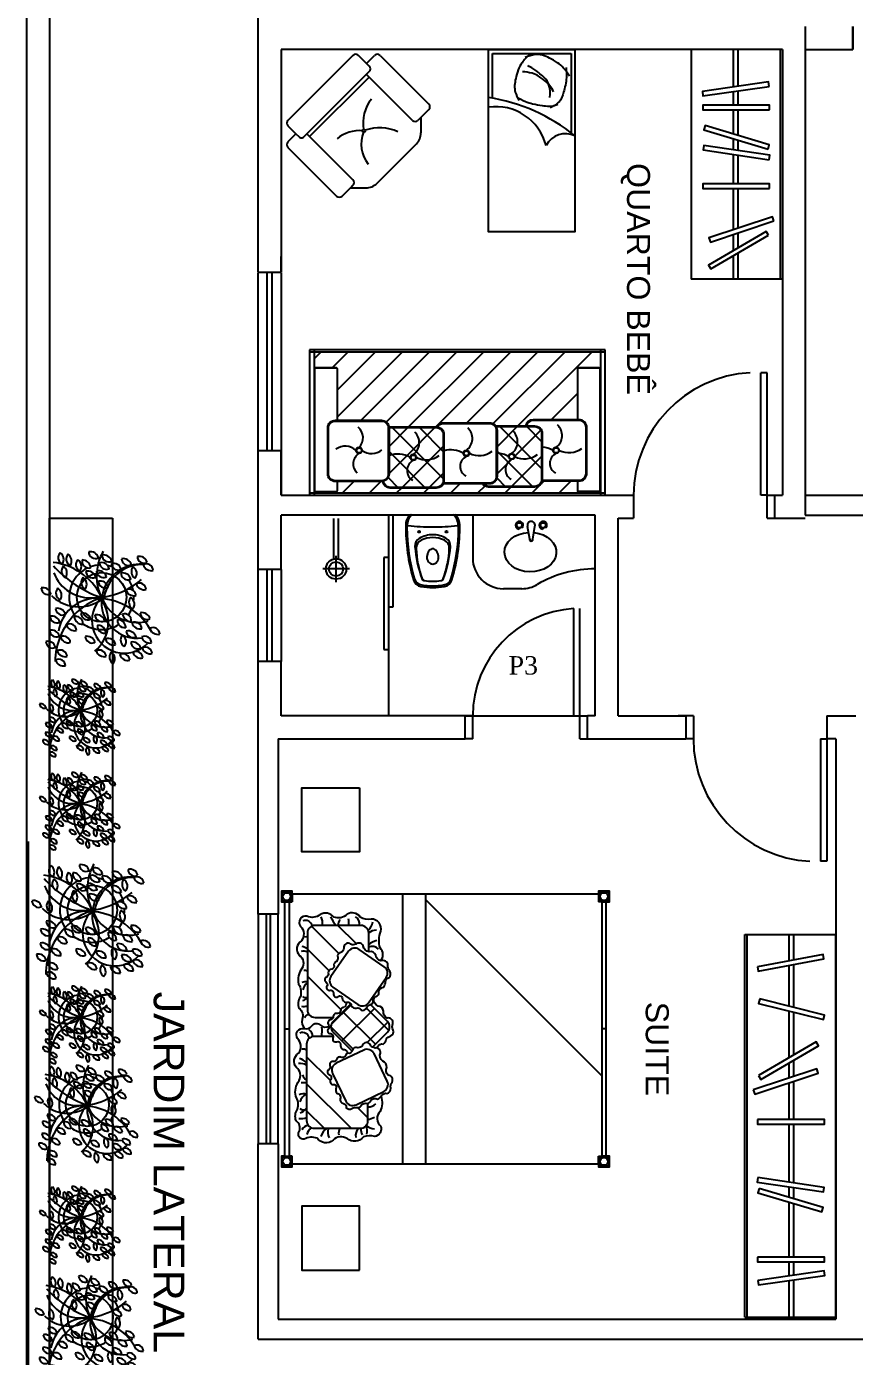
# Model space of a CAD drawing. Extents: x 130 to 509, y 87 to 225.
# Drawn here: x 419.18 to 424.58, y 204.46 to 213.14 of the extents above; entities that cross this region are included whole.
import ezdxf

# ---------------------------------------------------------------- set-up
doc = ezdxf.new("R2010")
doc.units = 0
doc.header["$LTSCALE"] = 7
doc.linetypes.add('HIDDEN', pattern=[0.375, 0.25, -0.125])
doc.layers.get('0').update_dxf_attribs({"linetype": 'CONTINUOUS'})
for name, color, linetype in [('01', 7, 'CONTINUOUS'), ('01T', 7, 'HIDDEN'), ('02', 2, 'CONTINUOUS'), ('06', 6, 'CONTINUOUS'), ('20', 2, 'CONTINUOUS'), ('20T', 2, 'HIDDEN'), ('30', 3, 'CONTINUOUS'), ('40', 4, 'CONTINUOUS'), ('60', 1, 'CONTINUOUS'), ('TEXTO', 3, 'CONTINUOUS'), ('VEGET', 64, 'CONTINUOUS'), ('VEGET-I', 62, 'CONTINUOUS')]:
    doc.layers.add(name, color=color, linetype=linetype)
doc.styles.add('ARIAL', font='arial.ttf', dxfattribs={"height": 0.075})
doc.styles.add('TIMES', font='times.ttf')

# ---------------------------------------------------------------- blocks, each defined once
blk = doc.blocks.new('*X3')
at = {"color": 0}
for p, q in [((8.7679, 8.7679), (8.986, 8.986)), ((9.0222, 8.8454), (9.1628, 8.986)), ((9.1344, 8.7809), (9.312, 8.9584)), ((9.1968, 8.6665), (9.3173, 8.7869))]:
    blk.add_line(p, q, dxfattribs=at)
blk = doc.blocks.new('VEGET-01')
at = {"layer": 'VEGET'}
for centre, radius, start, end in [((0.1653, 0.2272), 0.0307, 93.38057, 204.4039), ((0.1269, 0.2496), 0.0376, 288.17868, 12.61208), ((-0.1426, 0.1662), 0.0376, 107.13764, 191.57105), ((-0.1807, 0.1893), 0.0307, 272.33954, 23.36287), ((-0.1163, 0.1977), 0.0307, 93.38057, 204.4039), ((-0.1548, 0.2202), 0.0376, 288.17868, 12.61208), ((-0.032, 0.1669), 0.0307, 93.38057, 204.4039), ((-0.0704, 0.1894), 0.0376, 288.17868, 12.61208), ((0.1057, 0.1788), 0.0376, 107.13764, 191.57105), ((0.0676, 0.202), 0.0307, 272.33954, 23.36287), ((0.1412, 0.1482), 0.0307, 93.38057, 204.4039), ((0.1027, 0.1707), 0.0376, 288.17868, 12.61208), ((0.2035, 0.1898), 0.0307, 93.38057, 204.4039), ((0.165, 0.2122), 0.0376, 288.17868, 12.61208), ((0.2511, 0.1938), 0.0307, 93.38057, 204.4039), ((0.2126, 0.2163), 0.0376, 288.17868, 12.61208), ((0.2704, 0.1525), 0.0307, 93.38057, 204.4039), ((0.2319, 0.175), 0.0376, 288.17868, 12.61208), ((-0.1331, 0.0966), 0.0376, 107.13764, 191.57105), ((-0.1712, 0.1198), 0.0307, 272.33954, 23.36287), ((-0.1439, 0.1316), 0.001, 23.36287, 107.13764), ((-0.1329, 0.1384), 0.001, 154.86184, 238.63661), ((-0.106, 0.1258), 0.0307, 43.83851, 154.86184), ((-0.1139, 0.1696), 0.0376, 238.63661, 323.07002), ((-0.0699, 0.0935), 0.0376, 107.13764, 178.72476), ((-0.0806, 0.1284), 0.001, 23.36287, 107.13764), ((-0.1079, 0.1166), 0.0307, 6.6283, 23.36287), ((0, 0), 0.1429, 102.14243, 122.79041), ((-0.059, 0.1546), 0.001, 204.4039, 288.17868), ((-0.0052, 0.1217), 0.0307, 93.38057, 143.98164), ((-0.0437, 0.1441), 0.0376, 357.96648, 12.61208), ((0, 0), 0.1429, 83.7908, 92.46579), ((0.0302, 0.1151), 0.0307, 43.83851, 118.6061), ((0.0223, 0.159), 0.0376, 317.97949, 323.07002), ((0, 0), 0.1429, 56.45063, 69.43833), ((0.1041, 0.1014), 0.0307, 82.98914, 144.77841), ((0.0703, 0.1304), 0.0376, 316.37904, 2.22065), ((0.1141, 0.136), 0.001, 204.4039, 288.17868), ((0.1864, 0.1172), 0.0376, 107.13764, 191.57105), ((0.1483, 0.1403), 0.0307, 272.33954, 23.36287), ((0.1756, 0.1521), 0.001, 23.36287, 107.13764), ((0.2354, 0.1377), 0.0376, 107.13764, 191.57105), ((0.1973, 0.1609), 0.0307, 272.33954, 23.36287), ((0.2246, 0.1727), 0.001, 23.36287, 107.13764), ((0.2433, 0.1402), 0.001, 204.4039, 288.17868), ((0.2807, 0.095), 0.0307, 93.38057, 204.4039), ((0.2422, 0.1174), 0.0376, 288.17868, 12.61208), ((-0.1126, 0.0514), 0.0376, 107.13764, 191.57105), ((-0.1233, 0.0863), 0.001, 23.36287, 107.13764), ((-0.1506, 0.0746), 0.0307, 5.64628, 23.36287), ((0, 0), 0.1429, 138.72336, 147.13049), ((0, 0), 0.1429, 41.36895, 46.99327), ((0.1364, 0.0707), 0.0376, 94.88827, 140.76068), ((0.1041, 0.1014), 0.0307, 303.72778, 11.1135), ((0, 0), 0.1429, 5.8965, 32.05556), ((0.1332, 0.1071), 0.001, 11.1135, 94.88827), ((0.1694, 0.0911), 0.001, 154.86184, 238.63661), ((0.1963, 0.0785), 0.0307, 43.83851, 154.86184), ((0.1885, 0.1224), 0.0376, 238.63661, 323.07002), ((0.2128, 0.0312), 0.0307, 93.38057, 204.4039), ((0.1743, 0.0537), 0.0376, 288.17868, 12.61208), ((0.2724, 0.0292), 0.0307, 43.83851, 154.86184), ((0.2536, 0.0827), 0.001, 204.4039, 288.17868), ((-0.149, 0.0097), 0.0376, 107.13764, 191.57105), ((-0.187, 0.0328), 0.0307, 272.33954, 23.36287), ((-0.1597, 0.0446), 0.001, 23.36287, 107.13764), ((-0.1157, -0.0014), 0.0376, 130.97907, 191.57105), ((-0.1506, 0.0746), 0.0307, 272.33954, 301.68545), ((0, 0), 0.1429, 160.20124, 169.12472), ((0.1607, -0.018), 0.0376, 94.88827, 119.61075), ((0.1285, 0.0127), 0.0307, 296.50201, 11.1135), ((0.1576, 0.0185), 0.001, 11.1135, 94.88827), ((0.1857, 0.019), 0.001, 204.4039, 288.17868), ((0.2642, -0.0099), 0.0307, 93.38057, 204.4039), ((0.2257, 0.0126), 0.0376, 288.17868, 12.61208), ((0.2455, 0.0418), 0.001, 154.86184, 238.63661), ((0.2646, 0.073), 0.0376, 238.63661, 323.07002), ((-0.1632, -0.0488), 0.0376, 107.13764, 191.57105), ((-0.2012, -0.0257), 0.0307, 272.33954, 23.36287), ((-0.174, -0.0139), 0.001, 23.36287, 107.13764), ((-0.1272, -0.0856), 0.0376, 100.94367, 179.32168), ((-0.1538, 0.0218), 0.0307, 272.33954, 291.02522), ((0, 0), 0.1429, 182.76947, 199.93067), ((0, 0), 0.1429, 325.01151, 354.07285), ((0.2101, -0.0646), 0.0376, 107.13764, 191.57105), ((0.172, -0.0415), 0.0307, 272.33954, 23.36287), ((0.1993, -0.0297), 0.001, 23.36287, 107.13764), ((0.2371, -0.0222), 0.001, 204.4039, 288.17868), ((-0.1348, -0.1261), 0.0376, 60.10462, 144.53803), ((-0.1438, -0.0825), 0.0307, 225.30652, 336.32985), ((-0.1595, -0.0549), 0.0307, 260.09017, 348.96864), ((0, 0), 0.1429, 205.16484, 306.72262), ((-0.1166, -0.0944), 0.001, 336.32985, 60.10462), ((0.1161, -0.1127), 0.0307, 183.55844, 194.01247), ((0.0823, -0.0836), 0.0376, 277.78724, 2.22065), ((0.1161, -0.1127), 0.0307, 82.98914, 88.17569), ((0.149, -0.1414), 0.0307, 93.38057, 204.4039), ((0.1106, -0.119), 0.0376, 288.17868, 12.61208), ((-0.1657, -0.2042), 0.0376, 60.10462, 144.53803), ((-0.1747, -0.1606), 0.0307, 225.30652, 336.32985), ((-0.1595, -0.1693), 0.0376, 60.10462, 144.53803), ((-0.1685, -0.1256), 0.0307, 225.30652, 336.32985), ((-0.1474, -0.1725), 0.001, 336.32985, 60.10462), ((-0.1413, -0.1376), 0.001, 336.32985, 60.10462), ((-0.106, -0.1898), 0.0376, 60.10462, 144.53803), ((-0.115, -0.1462), 0.0307, 225.30652, 336.32985), ((-0.0878, -0.1581), 0.001, 336.32985, 60.10462), ((-0.0086, -0.2138), 0.0376, 60.10462, 144.53803), ((0.0863, -0.1954), 0.0376, 107.13764, 191.57105), ((0.0483, -0.1723), 0.0307, 272.33954, 23.36287), ((0.0755, -0.1605), 0.001, 23.36287, 107.13764), ((0.0873, -0.1199), 0.001, 194.01247, 277.78724), ((0.122, -0.1537), 0.001, 204.4039, 288.17868), ((0.2025, -0.1682), 0.0307, 93.38057, 204.4039), ((0.164, -0.1457), 0.0376, 288.17868, 12.61208), ((0.2642, -0.1826), 0.0307, 93.38057, 204.4039), ((0.2257, -0.1601), 0.0376, 288.17868, 12.61208), ((0.305, -0.1901), 0.0307, 93.38057, 204.4039), ((0.2666, -0.1676), 0.0376, 288.17868, 12.61208), ((-0.0042, -0.2592), 0.0376, 107.13764, 191.57105), ((-0.0422, -0.236), 0.0307, 272.33954, 23.36287), ((-0.0176, -0.1702), 0.0307, 225.30652, 336.32985), ((-0.015, -0.2242), 0.001, 23.36287, 107.13764), ((0.0097, -0.1821), 0.001, 336.32985, 60.10462), ((0.1213, -0.2201), 0.0376, 107.13764, 191.57105), ((0.0832, -0.1969), 0.0307, 272.33954, 23.36287), ((0.1105, -0.1852), 0.001, 23.36287, 107.13764), ((0.183, -0.2222), 0.0376, 107.13764, 191.57105), ((0.1449, -0.199), 0.0307, 272.33954, 23.36287), ((0.1722, -0.1872), 0.001, 23.36287, 107.13764), ((0.1754, -0.1804), 0.001, 204.4039, 288.17868), ((0.2323, -0.2386), 0.0376, 107.13764, 191.57105), ((0.1943, -0.2154), 0.0307, 272.33954, 23.36287), ((0.2216, -0.2037), 0.001, 23.36287, 107.13764), ((0.2371, -0.1948), 0.001, 204.4039, 288.17868), ((0.278, -0.2024), 0.001, 204.4039, 288.17868)]:
    blk.add_arc(centre, radius, start, end, dxfattribs=at)
at = {"layer": 'VEGET-I'}
for centre, radius in [((0.0002, 0.0009), 0.1093), ((0.0002, 0.0009), 0.1093), ((0.0017, 0.0009), 0.0101), ((0.0017, 0.0009), 0.0101)]:
    blk.add_circle(centre, radius, dxfattribs=at)
for centre, radius, start, end in [((0.0261, 0.1713), 0.1719, 176.96723, 212.41656), ((0.0279, 0.1813), 0.1719, 176.96723, 213.96318), ((0.2811, -0.0225), 0.2757, 117.33103, 145.74295), ((-0.06, 0.1614), 0.1719, 339.4885, 15.0874), ((0.0223, 0.159), 0.1594, 315.08964, 7.61396), ((0.1041, 0.1014), 0.1434, 283.58903, 45.69939), ((-0.1079, 0.1166), 0.0307, 272.33954, 6.6283), ((-0.3509, -0.0531), 0.3568, 31.76546, 39.99551), ((-0.3509, -0.0531), 0.3568, 8.69905, 31.76546), ((-0.0052, 0.1217), 0.0307, 143.98164, 204.4039), ((-0.0437, 0.1441), 0.0376, 288.17868, 357.96648), ((0.0033, 0.1278), 0.001, 154.86184, 238.63661), ((0.0302, 0.1151), 0.0307, 118.6061, 154.86184), ((0.0223, 0.159), 0.0376, 238.63661, 317.97949), ((0.2811, -0.0225), 0.2757, 145.74295, 172.71362), ((0.1041, 0.1014), 0.0307, 144.77841, 194.01247), ((-0.1506, 0.0746), 0.0307, 301.68545, 5.64628), ((0.0261, 0.1713), 0.1719, 212.41656, 261.0002), ((0.0279, 0.1813), 0.1719, 213.96318, 261.0002), ((-0.0699, 0.0935), 0.0376, 178.72476, 191.57105), ((-0.0323, 0.1094), 0.001, 204.4039, 288.17868), ((-0.06, 0.1614), 0.1719, 291.05442, 339.4885), ((0.0753, 0.0942), 0.001, 194.01247, 277.78724), ((0.0703, 0.1304), 0.0376, 277.78724, 316.37904), ((0.077, 0.0891), 0.001, 204.4039, 288.17868), ((0.1364, 0.0707), 0.0376, 140.76068, 179.32168), ((0.1041, 0.1014), 0.0307, 260.09017, 303.72778), ((-0.0941, 0.1962), 0.2176, 240.22964, 257.26623), ((-0.1538, 0.0218), 0.0307, 291.02522, 23.36287), ((-0.0941, 0.1962), 0.2176, 257.26623, 296.13413), ((-0.1157, -0.0014), 0.0376, 107.13764, 130.97907), ((-0.1265, 0.0335), 0.001, 23.36287, 107.13764), ((-0.0794, -0.014), 0.0376, 107.13764, 191.57105), ((-0.1174, 0.0091), 0.0307, 272.33954, 23.36287), ((-0.0901, 0.0209), 0.001, 23.36287, 107.13764), ((-0.0335, -0.0061), 0.0376, 107.13764, 191.57105), ((-0.0715, 0.017), 0.0307, 272.33954, 23.36287), ((-0.4763, 0.1634), 0.5049, 324.76435, 341.22297), ((-0.0443, 0.0288), 0.001, 23.36287, 107.13764), ((0.0223, 0.159), 0.1594, 262.59281, 315.08964), ((0.1041, 0.1014), 0.1434, 224.47927, 283.58903), ((0.2879, 0.097), 0.3018, 198.56021, 225.92154), ((-0.1294, -0.1001), 0.1719, 347.38628, 39.16327), ((0.1091, -0.1412), 0.1719, 79.60421, 124.95252), ((0.1152, -0.0219), 0.0376, 107.13764, 191.57105), ((0.0771, 0.0012), 0.0307, 272.33954, 23.36287), ((0.1044, 0.013), 0.001, 23.36287, 107.13764), ((0.1607, -0.018), 0.0376, 119.61075, 179.32168), ((0.1091, -0.1412), 0.1719, 40.91955, 79.60421), ((0.0002, 0.0009), 0.1429, 353.70299, 5.53986), ((-0.1272, -0.0856), 0.0376, 94.88827, 100.94367), ((-0.1304, -0.0492), 0.001, 11.1135, 94.88827), ((-0.1595, -0.0549), 0.0307, 348.96864, 11.1135), ((-0.0778, -0.0615), 0.0376, 107.13764, 191.57105), ((-0.1158, -0.0383), 0.0307, 272.33954, 23.36287), ((0.1196, -0.248), 0.2757, 117.33103, 145.81233), ((-0.0885, -0.0265), 0.001, 23.36287, 107.13764), ((-0.169, -0.0502), 0.1719, 328.08334, 15.0874), ((0.1765, -0.0199), 0.1719, 176.96723, 221.82034), ((0.1073, -0.0836), 0.0376, 107.13764, 191.57105), ((0.0692, -0.0604), 0.0307, 272.33954, 23.36287), ((0.0965, -0.0487), 0.001, 23.36287, 107.13764), ((0.1285, 0.0127), 0.0307, 260.09017, 296.50201), ((0.1196, -0.248), 0.2757, 145.81233, 172.71362), ((-0.0559, -0.1028), 0.0376, 60.10462, 144.53803), ((-0.0649, -0.0592), 0.0307, 225.30652, 336.32985), ((-0.0376, -0.0711), 0.001, 336.32985, 60.10462), ((0.1161, -0.1127), 0.0307, 88.17569, 183.55844), ((-0.4763, 0.1634), 0.5049, 311.98543, 324.76435), ((-0.169, -0.0502), 0.1719, 291.05442, 328.08334), ((-0.1294, -0.1001), 0.1719, 315.1303, 347.38628), ((0.1765, -0.0199), 0.1719, 221.82034, 261.0002), ((0.2879, 0.097), 0.3018, 225.92154, 269.3964)]:
    blk.add_arc(centre, radius, start, end, dxfattribs=at)
blk = doc.blocks.new('*X11')
at = {"color": 0}
for p, q in [((2.9342, 9.2982), (2.9392, 9.3032)), ((3.0379, 9.2251), (3.116, 9.3032)), ((3.2147, 9.2251), (3.2928, 9.3032)), ((3.4315, 9.2651), (3.4696, 9.3032)), ((3.6015, 9.2583), (3.6463, 9.3032)), ((3.7642, 9.2443), (3.8231, 9.3032)), ((3.9683, 9.2716), (3.9999, 9.3032)), ((4.145, 9.2716), (4.1767, 9.3032)), ((4.2787, 9.2285), (4.3534, 9.3032)), ((4.4555, 9.2285), (4.5302, 9.3032)), ((4.7019, 9.2981), (4.707, 9.3032)), ((2.8454, 9.2094), (2.8504, 9.2144)), ((4.7104, 9.1298), (4.7154, 9.1348)), ((2.8454, 9.0326), (2.8504, 9.0376)), ((3.4064, 9.0632), (3.4093, 9.0662)), ((3.4253, 9.0821), (3.4282, 9.0851)), ((3.7372, 9.0405), (3.7417, 9.045)), ((4.4361, 9.0323), (4.4391, 9.0353)), ((3.721, 9.0243), (3.7254, 9.0287)), ((4.4119, 9.0081), (4.4149, 9.0111)), ((4.7104, 8.9531), (4.7154, 8.9581)), ((2.8454, 8.8558), (2.8504, 8.8608)), ((2.9031, 8.3832), (3.3851, 8.8651)), ((3.4334, 8.3832), (3.9218, 8.8716)), ((3.6102, 8.3832), (4.0986, 8.8716)), ((2.9954, 8.6523), (3.1682, 8.8251)), ((3.0799, 8.3832), (3.5473, 8.8506)), ((3.2567, 8.3832), (3.7178, 8.8443)), ((3.787, 8.3832), (4.244, 8.8402)), ((3.9638, 8.3832), (4.409, 8.8285)), ((4.1406, 8.3832), (4.5654, 8.8081)), ((4.7104, 8.7763), (4.7154, 8.7813)), ((2.8454, 8.6791), (2.8504, 8.6841)), ((4.3173, 8.3832), (4.5654, 8.6313)), ((4.7104, 8.5995), (4.7154, 8.6045)), ((2.8454, 8.5023), (2.8504, 8.5073)), ((4.4941, 8.3832), (4.5941, 8.4832)), ((4.6709, 8.3832), (4.7154, 8.4277))]:
    blk.add_line(p, q, dxfattribs=at)
blk = doc.blocks.new('*X13')
at = {"color": 0}
for p, q in [((3.8727, 8.9993), (4.14, 9.2666)), ((3.8727, 9.176), (3.9633, 9.2666)), ((4.2049, 8.8766), (3.8727, 9.2087)), ((4.2055, 9.0528), (3.9917, 9.2666)), ((4.2325, 9.2026), (4.1685, 9.2666)), ((4.1109, 9.0607), (4.2262, 9.176)), ((4.0281, 8.8766), (3.8727, 9.032)), ((3.9268, 8.8766), (4.1109, 9.0607)), ((4.2262, 9.032), (4.2055, 9.0528)), ((4.1036, 8.8766), (4.2262, 8.9992))]:
    blk.add_line(p, q, dxfattribs=at)
blk = doc.blocks.new('*X12')
at = {"color": 0}
for p, q in [((3.2313, 9.0649), (3.4265, 9.2601)), ((3.5064, 9.0447), (3.291, 9.2601)), ((3.5228, 9.2051), (3.4678, 9.2601)), ((3.5874, 9.2443), (3.5978, 9.2547)), ((3.5042, 8.8701), (3.2313, 9.1431)), ((3.4282, 9.0851), (3.5217, 9.1785)), ((3.2368, 8.8936), (3.4064, 9.0632)), ((3.5217, 9.0295), (3.5064, 9.0447)), ((3.3274, 8.8701), (3.2313, 8.9663)), ((3.3901, 8.8701), (3.5217, 9.0017))]:
    blk.add_line(p, q, dxfattribs=at)
blk = doc.blocks.new('*X2')
at = {"color": 0}
for p, q in [((7.9927, 8.8766), (8.1069, 8.9908)), ((7.9927, 8.6998), (8.2837, 8.9908)), ((8.3065, 8.8369), (8.4605, 8.9908)), ((8.2667, 8.797), (8.2798, 8.8101)), ((8.0605, 8.5908), (8.1278, 8.6582))]:
    blk.add_line(p, q, dxfattribs=at)
blk = doc.blocks.new('*X4')
at = {"color": 0}
for p, q in [((8.5101, 8.6868), (8.6556, 8.8324)), ((8.8, 8.7009), (8.6711, 8.8298)), ((8.5421, 8.5421), (8.7542, 8.7542)), ((8.7753, 8.5488), (8.5632, 8.7609)), ((8.632, 8.4553), (8.7779, 8.6011)), ((8.6867, 8.4606), (8.5521, 8.5953))]:
    blk.add_line(p, q, dxfattribs=at)

msp = doc.modelspace()

# ---------------------------------------------------------------- hatches: boundary and pattern name
at = {"layer": '20', "linetype": 'Continuous'}
h = msp.add_hatch(dxfattribs=at)
h.set_pattern_fill('ANSI34', color=256, angle=270, style=0)
h.set_pattern_definition([(315, (256.025, 485.43), (13.4704, 13.4704), []), (315, (256.025, 480.94), (13.4704, 13.4704), []), (315, (256.025, 476.45), (13.4704, 13.4704), []), (315, (256.025, 471.96), (13.4704, 13.4704), [])])
h.paths.add_polyline_path([(422.9125, 205.7196), (422.9125, 205.7696), (422.9325, 205.7696), (422.9325, 207.4296), (422.9125, 207.4296), (422.9125, 207.4796), (421.7825, 207.4796), (421.7825, 205.7196)])

# ---------------------------------------------------------------- linework, layer by layer
at = {"layer": '01'}
for p, q in [((420.8407, 211.5396), (420.8407, 211.6446)), ((420.8407, 211.5396), (420.6907, 211.5396)), ((420.6907, 210.3746), (420.6907, 211.5346)), ((420.7507, 210.3746), (420.7507, 211.5346)), ((420.7807, 211.5346), (420.7807, 210.3746)), ((420.8407, 211.5346), (420.8407, 210.3746)), ((420.8407, 210.3746), (420.6907, 210.3746)), ((420.6907, 208.9996), (420.6907, 209.5996)), ((420.8407, 209.5996), (420.6907, 209.5996)), ((420.7507, 208.9996), (420.7507, 209.5996)), ((420.7807, 209.5996), (420.7807, 208.9996)), ((420.8407, 209.5996), (420.8407, 208.9996)), ((420.8407, 208.9996), (420.6907, 208.9996)), ((422.0907, 208.4946), (422.0407, 208.4946)), ((420.6907, 207.3496), (420.6907, 205.8496)), ((420.6907, 207.3496), (420.6907, 205.8496)), ((420.8207, 207.3496), (420.6907, 207.3496)), ((420.7429, 207.3496), (420.7429, 205.8496)), ((420.7724, 205.8496), (420.7724, 207.3496)), ((420.8207, 205.8496), (420.8207, 207.3496)), ((420.8207, 205.8496), (420.6907, 205.8496))]:
    msp.add_line(p, q, dxfattribs=at)
at = {"layer": '01T'}
for p, q in [((424.2607, 210.0846), (427.5707, 210.0846)), ((424.2607, 209.9546), (427.5707, 209.9546))]:
    msp.add_line(p, q, dxfattribs=at)
at = {"layer": '02'}
for p, q in [((423.0407, 210.0846), (423.1407, 210.0846)), ((419.3307, 209.9346), (419.7407, 209.9346))]:
    msp.add_line(p, q, dxfattribs=at)
at = {"layer": '06'}
for p, q in [((419.1807, 224.6346), (419.1807, 199.5846)), ((419.3307, 224.4846), (419.3307, 199.7346)), ((420.6907, 211.5396), (420.6907, 213.7946)), ((424.2607, 213.1446), (424.2607, 209.9546)), ((424.5707, 213.1446), (424.5707, 212.9946)), ((424.5707, 212.9946), (424.5707, 213.1446)), ((424.1107, 212.9946), (420.8407, 212.9946)), ((420.8407, 212.9946), (420.8407, 211.5396)), ((424.1107, 212.9946), (424.1107, 210.0846)), ((424.2607, 212.9946), (424.5707, 212.9946)), ((420.6907, 209.5996), (420.6907, 210.3746)), ((420.8407, 210.3746), (420.8407, 210.0846)), ((420.8407, 210.0846), (420.8407, 210.3746)), ((420.8407, 210.0846), (423.1407, 210.0846)), ((423.1407, 210.0846), (423.1407, 209.9346)), ((424.0107, 210.0846), (424.1107, 210.0846)), ((424.0607, 209.9346), (424.0607, 210.0846)), ((422.8907, 209.9546), (420.8407, 209.9546)), ((420.8407, 209.5996), (420.8407, 209.9546)), ((422.8907, 208.6446), (422.8907, 209.9546)), ((419.3307, 199.7346), (419.3307, 209.9346)), ((419.7407, 209.9346), (419.7407, 201.5546)), ((423.0407, 209.9346), (423.1407, 209.9346)), ((423.0407, 208.6446), (423.0407, 209.9346)), ((424.0107, 209.9346), (424.2607, 209.9346)), ((420.6907, 207.3496), (420.6907, 208.9996)), ((420.8407, 208.6446), (420.8407, 208.9996)), ((422.0407, 208.6446), (420.8407, 208.6446)), ((422.0407, 208.4946), (422.0407, 208.6446)), ((422.8407, 208.4946), (422.8407, 208.6446)), ((422.8907, 208.6446), (422.8407, 208.6446)), ((422.8907, 208.6446), (422.8407, 208.6446)), ((423.0407, 208.6446), (423.4803, 208.6446)), ((424.4003, 208.6446), (424.5907, 208.6446)), ((420.8207, 208.4946), (420.8207, 207.3496)), ((420.8207, 208.4946), (422.0407, 208.4946)), ((422.8407, 208.4946), (423.4803, 208.4946)), ((424.4607, 208.4946), (424.4003, 208.4946)), ((424.4607, 208.4946), (424.4607, 204.7046)), ((420.6907, 204.5746), (420.6907, 205.8496)), ((420.8207, 205.8496), (420.8207, 204.7046)), ((420.8207, 204.7046), (424.4607, 204.7046)), ((420.6907, 204.5746), (424.6978, 204.5746))]:
    msp.add_line(p, q, dxfattribs=at)
at = {"layer": '20'}
for p, q in [((424.1107, 212.9946), (423.5157, 212.9946)), ((423.5157, 212.9946), (423.5157, 211.4946)), ((423.7907, 212.9946), (423.7907, 212.7503)), ((423.8207, 212.9946), (423.8207, 212.7545)), ((424.0957, 212.9946), (424.0957, 211.4946)), ((424.1107, 212.9946), (424.1107, 211.4946)), ((421.3096, 212.9564), (420.8855, 212.5323)), ((421.398, 212.9034), (421.345, 212.9564)), ((421.398, 212.9034), (421.4511, 212.9564)), ((421.4157, 212.8857), (421.398, 212.9034)), ((421.4864, 212.9564), (421.8046, 212.6382)), ((422.2189, 212.9696), (422.7325, 212.9696)), ((422.2189, 212.6773), (422.2189, 212.9696)), ((422.7325, 212.9696), (422.7325, 212.4507)), ((420.9915, 212.4261), (421.4157, 212.8504)), ((421.6986, 212.5322), (421.398, 212.8327)), ((421.0268, 212.4261), (421.4157, 212.815)), ((423.7907, 212.7204), (423.7907, 212.6317)), ((423.8207, 212.7247), (423.8207, 212.6317)), ((421.8046, 212.6029), (421.7531, 212.5513)), ((423.7907, 212.6022), (423.7907, 212.4442)), ((423.8207, 212.6022), (423.8207, 212.4352)), ((420.8855, 212.4969), (420.9377, 212.4446)), ((421.7531, 212.5513), (421.7339, 212.5322)), ((421.7531, 212.5513), (421.7531, 212.4503)), ((420.9379, 212.4443), (420.8849, 212.3913)), ((420.9377, 212.4446), (420.9561, 212.4261)), ((421.3091, 212.1438), (421.0086, 212.4443)), ((423.7907, 212.4133), (423.7907, 212.3397)), ((423.8207, 212.4043), (423.8207, 212.3353)), ((420.8849, 212.3559), (421.2031, 212.0377)), ((421.4652, 212.121), (421.7238, 212.3796)), ((423.7907, 212.3099), (423.7907, 212.1177)), ((423.8207, 212.3054), (423.8207, 212.1177)), ((421.2384, 212.0377), (421.2957, 212.095)), ((421.2944, 212.0917), (421.3944, 212.0917)), ((421.2957, 212.095), (421.3091, 212.1084)), ((423.7907, 212.0882), (423.7907, 211.8186)), ((423.8207, 212.0882), (423.8207, 211.8286)), ((423.7907, 211.7875), (423.7907, 211.682)), ((423.8207, 211.7975), (423.8207, 211.6995)), ((423.7907, 211.6478), (423.7907, 211.4946)), ((423.8207, 211.6653), (423.8207, 211.4946)), ((424.1107, 211.4946), (423.5157, 211.4946)), ((421.0257, 211.0346), (421.0257, 210.0846)), ((421.0557, 211.0346), (421.0257, 211.0346)), ((421.0557, 211.0196), (421.0257, 211.0196)), ((422.9257, 211.0346), (421.0557, 211.0346)), ((421.0557, 211.0346), (421.0557, 210.0846)), ((422.9557, 211.0196), (421.0557, 211.0196)), ((422.9557, 211.0346), (422.9257, 211.0346)), ((422.9257, 210.0846), (422.9257, 211.0346)), ((422.9557, 210.0846), (422.9557, 211.0346)), ((421.2044, 210.9146), (421.062, 210.9146)), ((422.9194, 210.9146), (422.777, 210.9146)), ((421.0257, 210.0996), (422.9557, 210.0996)), ((421.0257, 210.0846), (422.9557, 210.0846)), ((421.062, 210.1096), (421.2044, 210.1096)), ((422.9194, 210.1096), (422.777, 210.1096)), ((421.1845, 209.6681), (421.1845, 209.9335)), ((421.2145, 209.6681), (421.2145, 209.9335)), ((422.4626, 209.7983), (422.4489, 209.8805)), ((422.4826, 209.7983), (422.4962, 209.8805)), ((422.4638, 209.7911), (422.4626, 209.7983)), ((422.4814, 209.7911), (422.4826, 209.7983)), ((421.1995, 209.5166), (421.1995, 209.6898)), ((421.2861, 209.6032), (421.1129, 209.6032)), ((421.5407, 209.0785), (421.5407, 208.6446)), ((422.0407, 208.6446), (422.7507, 208.6446)), ((420.9125, 207.4796), (420.9125, 207.4296)), ((421.6325, 207.4796), (421.6325, 205.7196)), ((421.7825, 207.4796), (421.7825, 205.7196)), ((422.9125, 207.4796), (422.9125, 207.4296)), ((420.8625, 207.4296), (420.8925, 207.4296)), ((420.8925, 207.4296), (420.8925, 205.7696)), ((422.9325, 207.4296), (422.9325, 205.7696)), ((422.9325, 207.4296), (422.9625, 207.4296)), ((423.8657, 204.7173), (423.8657, 207.2173)), ((423.8657, 207.2173), (424.4607, 207.2173)), ((423.8807, 204.7173), (423.8807, 207.2173)), ((424.1557, 207.0445), (424.1557, 207.2206)), ((424.1557, 207.0445), (424.1557, 207.2173)), ((424.1857, 207.0501), (424.1857, 207.2173)), ((424.1857, 207.0501), (424.1857, 207.2131)), ((424.4607, 204.7173), (424.4607, 207.2173)), ((424.1557, 206.7476), (424.1557, 207.0144)), ((424.1557, 206.7476), (424.1557, 207.0144)), ((424.1857, 206.7401), (424.1857, 207.02)), ((424.1857, 206.7401), (424.1857, 207.02)), ((421.4122, 206.771), (421.4118, 206.7714)), ((424.1557, 206.4128), (424.1557, 206.7172)), ((424.1857, 206.4303), (424.1857, 206.7097)), ((420.8625, 206.5996), (420.8925, 206.5996)), ((422.9625, 206.5996), (422.9325, 206.5996)), ((424.1857, 206.2906), (424.1857, 206.396)), ((424.1557, 206.2806), (424.1557, 206.3786)), ((424.1557, 206.0082), (424.1557, 206.2494)), ((424.1857, 206.0082), (424.1857, 206.2594)), ((424.1557, 205.5987), (424.1557, 205.9786)), ((424.1857, 205.5943), (424.1857, 205.9786)), ((420.8625, 205.7696), (420.8925, 205.7696)), ((420.9125, 205.7196), (420.9125, 205.7696)), ((422.9125, 205.7196), (422.9125, 205.7696)), ((422.9625, 205.7696), (422.9325, 205.7696)), ((424.1557, 205.4998), (424.1557, 205.5688)), ((424.1857, 205.4908), (424.1857, 205.5644)), ((424.1557, 205.1097), (424.1557, 205.4689)), ((424.1857, 205.1097), (424.1857, 205.46)), ((424.1557, 204.9872), (424.1557, 205.0802)), ((424.1857, 204.9915), (424.1857, 205.0802)), ((424.1557, 204.7173), (424.1557, 204.9574)), ((424.1857, 204.7173), (424.1857, 204.9617)), ((423.8657, 204.7173), (424.4607, 204.7173))]:
    msp.add_line(p, q, dxfattribs=at)
for points in [[(422.1938, 212.9946), (422.7576, 212.9946), (422.7576, 211.8044), (422.1938, 211.8044)], [(424.0249, 212.7538), (424.0207, 212.7831), (423.5889, 212.7214), (423.5931, 212.6922)], [(424.0273, 212.6022), (424.0273, 212.6317), (423.5911, 212.6317), (423.5911, 212.6022)], [(424.0173, 212.3454), (424.0258, 212.3737), (423.608, 212.499), (423.5995, 212.4707)], [(424.0247, 212.2752), (424.0291, 212.3045), (423.5975, 212.3683), (423.5932, 212.3391)], [(424.0273, 212.0882), (424.0273, 212.1177), (423.5911, 212.1177), (423.5911, 212.0882)], [(424.055, 211.8755), (424.0457, 211.9036), (423.6318, 211.7657), (423.6412, 211.7377)], [(424.0209, 211.782), (424.006, 211.8075), (423.6292, 211.5878), (423.6441, 211.5623)], [(421.3523, 208.1753), (421.3523, 207.7565), (420.9758, 207.7565), (420.9758, 208.1753)], [(422.9625, 207.4296), (422.9825, 207.4296), (422.9825, 207.4996), (422.9125, 207.4996), (422.9125, 207.4796), (420.9125, 207.4796), (420.9125, 207.4996), (420.8425, 207.4996), (420.8425, 207.4296), (420.8625, 207.4296), (420.8625, 205.7696), (420.8425, 205.7696), (420.8425, 205.6996), (420.9125, 205.6996), (420.9125, 205.7196), (422.9125, 205.7196), (422.9125, 205.6996), (422.9825, 205.6996), (422.9825, 205.7696), (422.9625, 205.7696)], [(420.9065, 207.4936), (420.8485, 207.4936), (420.8485, 207.4356), (420.9065, 207.4356)], [(422.9185, 207.4936), (422.9765, 207.4936), (422.9765, 207.4356), (422.9185, 207.4356)], [(423.9477, 207.0055), (423.9532, 206.9765), (424.3819, 207.0568), (424.3765, 207.0859)], [(423.9633, 206.7957), (423.9562, 206.767), (424.3794, 206.6613), (424.3865, 206.69)], [(423.9555, 206.296), (423.9703, 206.2705), (424.3472, 206.4902), (424.3323, 206.5157)], [(423.9213, 206.2025), (423.9307, 206.1745), (424.3445, 206.3123), (424.3352, 206.3404)], [(423.9491, 206.0082), (423.9491, 205.9786), (424.3853, 205.9786), (424.3853, 206.0082)], [(420.8485, 205.7636), (420.8485, 205.7056), (420.9065, 205.7056), (420.9065, 205.7636)], [(422.9765, 205.7636), (422.9765, 205.7056), (422.9185, 205.7056), (422.9185, 205.7636)], [(423.9517, 205.6289), (423.9473, 205.5997), (424.3788, 205.5358), (424.3832, 205.565)], [(423.9591, 205.5588), (423.9506, 205.5304), (424.3684, 205.4052), (424.3769, 205.4335)], [(421.3523, 205.024), (421.3523, 205.4428), (420.9758, 205.4428), (420.9758, 205.024)], [(423.9491, 205.1097), (423.9491, 205.0802), (424.3853, 205.0802), (424.3853, 205.1097)], [(423.9515, 204.9581), (423.9557, 204.9288), (424.3875, 204.9905), (424.3833, 205.0197)]]:
    msp.add_lwpolyline(points, close=True, dxfattribs=at)
for points in [[(422.461, 212.9607, 0.057152), (422.4125, 212.909, 0.075208), (422.3871, 212.8614, 0.030275), (422.3712, 212.8058, 0.036967), (422.3643, 212.759, 0.089016), (422.3688, 212.7172, 0.061822), (422.3927, 212.6618)], [(422.7222, 212.8199, 0.050543), (422.6836, 212.8741, 0.064376), (422.6444, 212.9087, 0.03352), (422.5924, 212.9388, 0.039598), (422.5452, 212.9577, 0.109626), (422.4983, 212.9616, 0.0754), (422.433, 212.9424)], [(422.6183, 212.7189, 0.040593), (422.5931, 212.7589, 0.055645), (422.5695, 212.784, 0.015363), (422.5479, 212.8012, 0.01263), (422.5206, 212.8206, 0.082628), (422.4777, 212.8401, 0.061291), (422.4148, 212.849)], [(422.5939, 212.6823, 0.103492), (422.5884, 212.7628, 0.14369), (422.5573, 212.8124, 0.007817), (422.5294, 212.8364, 0.010698), (422.5084, 212.8531, 0.020146), (422.4839, 212.8702, 0.015912), (422.4515, 212.8897)], [(422.7001, 212.8769, -0.034352), (422.7018, 212.8129, -0.04249), (422.6952, 212.7615, -0.015911), (422.6841, 212.7168, -0.020937), (422.6732, 212.6836, -0.121269), (422.6492, 212.6487, -0.080025), (422.5956, 212.6144)], [(422.3761, 212.6865, 0.033461), (422.4356, 212.6559, 0.04596), (422.4819, 212.6408, 0.01901), (422.5435, 212.6292, 0.025886), (422.5893, 212.6247, 0.088683), (422.6243, 212.6294, 0.020726), (422.6461, 212.6374)], [(421.2057, 210.1744), (421.2057, 210.1146, -0.414214), (421.1957, 210.1046), (421.0707, 210.1046, -0.414214), (421.0607, 210.1146), (421.0607, 210.9096, -0.414214), (421.0707, 210.9196), (421.1957, 210.9196, -0.414214), (421.2057, 210.9096), (421.2057, 210.5744)], [(422.7757, 210.5778), (422.7757, 210.9096, -0.414214), (422.7857, 210.9196), (422.9107, 210.9196, -0.414214), (422.9207, 210.9096), (422.9207, 210.1146, -0.414214), (422.9107, 210.1046), (422.7857, 210.1046, -0.414214), (422.7757, 210.1146), (422.7757, 210.1778)], [(421.8549, 210.5312, -0.28202), (421.8994, 210.5585), (422.1994, 210.5585, -0.414214), (422.2494, 210.5085), (422.2494, 210.2085, -0.414214), (422.1994, 210.1585), (421.8994, 210.1585)], [(422.5438, 210.1778), (422.7852, 210.1778, 0.414214), (422.8352, 210.2278), (422.8352, 210.5278, 0.414214), (422.7852, 210.5778), (422.4852, 210.5778, 0.356745), (422.4362, 210.5377, 0.356745)], [(422.5438, 210.1828), (422.7852, 210.1828, 0.414214), (422.8302, 210.2278), (422.8302, 210.5278, 0.414214), (422.7852, 210.5728), (422.4852, 210.5728, 0.356745), (422.4411, 210.5367, 0.356745)], [(421.5444, 210.5313), (421.8534, 210.5313, -0.414214), (421.9034, 210.4813), (421.9034, 210.1813, -0.414214), (421.8534, 210.1313), (421.5534, 210.1313, -0.378876), (421.5037, 210.1752)], [(421.5449, 210.5255, -0.047603), (421.5534, 210.5263), (421.8534, 210.5263, -0.414214), (421.8984, 210.4813), (421.8984, 210.1813, -0.414214), (421.8534, 210.1363), (421.5534, 210.1363, -0.382288), (421.5086, 210.1763, -0.399549)], [(421.8603, 210.5308, -0.269739), (421.8994, 210.5535), (422.1994, 210.5535, -0.414214), (422.2444, 210.5085), (422.2444, 210.2085, -0.414214), (422.1994, 210.1635), (421.8994, 210.1635)], [(422.2401, 210.5377), (422.4948, 210.5377, -0.414214), (422.5448, 210.4877), (422.5448, 210.1877, -0.414214), (422.4948, 210.1377), (422.1948, 210.1377, -0.241692), (422.1542, 210.1585)], [(422.2401, 210.5327), (422.4948, 210.5327, -0.414214), (422.5398, 210.4877), (422.5398, 210.1877, -0.414214), (422.4948, 210.1427), (422.1948, 210.1427, -0.241692), (422.1582, 210.1615, -0.241692)], [(421.4889, 207.0449, 0.421688), (421.4865, 207.1285, -0.170798), (421.4922, 207.2377, 0.491203), (421.4285, 207.3174, -0.218539), (421.3575, 207.3307, 0.369892), (421.2708, 207.35, -0.315467), (421.1843, 207.3302, 0.372099), (421.0962, 207.347, -0.28769), (421.0095, 207.3356, 0.699805), (420.967, 207.2699, -0.377458), (420.9734, 207.1745, 0.465753), (420.9592, 207.0804, -0.415921), (420.976, 206.9953, 0.205167), (420.9541, 206.8934, -0.23131), (420.9657, 206.8083, 0.247323), (420.9562, 206.7348, -0.35731), (420.9773, 206.6626, 0.309881), (420.9989, 206.6016)], [(421.4122, 207.1048), (421.4122, 207.2257, 0.414214), (421.3622, 207.2757), (421.0622, 207.2757, 0.414214), (421.0122, 207.2257), (421.0122, 206.7257, 0.414214), (421.0622, 206.6757), (421.1795, 206.6757)], [(421.2024, 207.0387, 0.50546), (421.1877, 207.0103, -0.3462), (421.1637, 206.9891, 0.422858), (421.1501, 206.9572, -0.280529), (421.1313, 206.9358, 0.523802), (421.1371, 206.9028, -0.394143), (421.1377, 206.875, 0.511586), (421.1565, 206.8516, -0.550738), (421.1825, 206.8303, 0.664723), (421.2135, 206.811, -0.61809), (421.2402, 206.8026, 0.315846), (421.2639, 206.7727, -0.50955), (421.2986, 206.7524, 0.403924), (421.3331, 206.7361, -0.416944), (421.363, 206.7223, 0.343276), (421.3968, 206.7358, -0.209993), (421.424, 206.7587, 0.371457), (421.4407, 206.7914, -0.221594), (421.468, 206.8153, 0.281917), (421.4781, 206.8458, -0.330079), (421.5104, 206.8734, 0.149681), (421.5218, 206.9071, -0.280315), (421.5451, 206.9366, 0.395478), (421.5498, 206.9775, -0.258424), (421.538, 207.0183, 0.49816), (421.492, 207.044, -0.315903), (421.4585, 207.0824, 0.342874), (421.4155, 207.1043, -0.349103), (421.3764, 207.1427, 0.509036), (421.3296, 207.1535, -0.039688), (421.3115, 207.1502, -0.213394), (421.2886, 207.1578, 0.582394), (421.2496, 207.1278, -0.297556), (421.231, 207.0987, 0.338095), (421.2089, 207.078, -0.217899), (421.203, 207.039)], [(421.2509, 206.7391, 0.50546), (421.2295, 206.7154, -0.3462), (421.2009, 206.7009, 0.422858), (421.1797, 206.6735, -0.280529), (421.1562, 206.6575, 0.523802), (421.1534, 206.6241, -0.394143), (421.147, 206.5971, 0.511586), (421.1593, 206.5697, -0.550738), (421.179, 206.5426, 0.664723), (421.2042, 206.516, -0.61809), (421.2279, 206.5012, 0.315846), (421.2433, 206.4663, -0.50955), (421.2718, 206.4379)], [(421.2948, 206.7634), (421.1805, 206.6492, 0.414214), (421.1805, 206.5785), (421.3044, 206.4545)], [(421.267, 206.7739, -0.208583), (421.2515, 206.7393)], [(421.437, 206.4814), (421.534, 206.5784, 0.414214), (421.5341, 206.6491), (421.4244, 206.7588)], [(421.4676, 206.4747, 0.068986), (421.469, 206.483, -0.330079), (421.5073, 206.5016, 0.149681), (421.5267, 206.5313, -0.280315), (421.5567, 206.554, 0.395478), (421.5716, 206.5924, -0.258424), (421.5704, 206.6348, 0.49816), (421.5324, 206.6712, -0.315903), (421.5097, 206.7169, 0.342874), (421.4736, 206.7489, -0.349103), (421.4455, 206.7959, 0.02521), (421.4449, 206.7989, -0.039688)], [(421.4923, 206.16, -0.207616), (421.4862, 206.0616, 0.43175), (421.4914, 205.9649, -0.458775), (421.4514, 205.8978, 0.173719), (421.378, 205.8952, -0.423238), (421.2723, 205.8836, 0.361242), (421.1795, 205.8733, -0.439402), (421.0752, 205.8862, 0.230706), (420.9914, 205.8798, -0.641938), (420.9592, 205.9301, 0.35828), (420.9386, 206.001, -0.251824), (420.9476, 206.0757, 0.23131), (420.936, 206.1608, -0.205167), (420.9579, 206.2627, 0.382818), (420.9411, 206.3478, -0.465753), (420.9553, 206.4419, 0.37309), (420.9489, 206.5373, -0.699805), (420.9914, 206.603, 0.303606), (421.0417, 206.6198, -0.513201), (421.0971, 206.6237, 0.303131), (421.1556, 206.6181)], [(421.1804, 206.5512), (421.0574, 206.5512, 0.414214), (421.0074, 206.5012), (421.0074, 206.0012, 0.414214), (421.0574, 205.9512), (421.3574, 205.9512, 0.414214), (421.4074, 206.0012), (421.4074, 206.1143)], [(421.2866, 206.4401, 0.50546), (421.2597, 206.423, -0.3462), (421.2282, 206.4167, 0.422858), (421.2004, 206.396, -0.280529), (421.1734, 206.387, 0.523802), (421.1617, 206.3556, -0.394143), (421.1482, 206.3313, 0.511586), (421.1527, 206.3016, -0.550738), (421.1644, 206.2702, 0.664723), (421.1815, 206.2378, -0.61809), (421.2004, 206.2171, 0.315846), (421.2058, 206.1794, -0.50955), (421.2255, 206.1443, 0.403924), (421.2471, 206.1129, -0.416944), (421.266, 206.0859, 0.343276), (421.3019, 206.0805, -0.209993), (421.337, 206.0866, 0.371457), (421.3679, 206.1065, -0.221594), (421.4035, 206.1133, 0.281917), (421.4276, 206.1346, -0.330079), (421.4694, 206.1422, 0.149681), (421.4962, 206.1655, -0.280315), (421.5312, 206.1793, 0.395478), (421.5559, 206.2122, -0.258424), (421.5662, 206.2534, 0.49816), (421.5394, 206.2987, -0.315903), (421.5298, 206.3489, 0.342874), (421.5037, 206.3894, -0.349103), (421.4893, 206.4423, 0.509036), (421.4543, 206.4752, -0.039688), (421.437, 206.4814, -0.213394), (421.4211, 206.4996, 0.582394), (421.3723, 206.4933, -0.297556), (421.3416, 206.4775, 0.338095), (421.312, 206.4708, -0.217899), (421.2873, 206.4401)]]:
    msp.add_lwpolyline(points, format="xyb", dxfattribs=at)
for points in [[(421.1949, 210.5744), (421.4949, 210.5744, -0.414214), (421.5449, 210.5244), (421.5449, 210.2244, -0.414214), (421.4949, 210.1744), (421.1949, 210.1744, -0.414214), (421.1449, 210.2244), (421.1449, 210.5244, -0.414214)], [(421.1949, 210.5694), (421.4949, 210.5694, -0.414214), (421.5399, 210.5244), (421.5399, 210.2244, -0.414214), (421.4949, 210.1794), (421.1949, 210.1794, -0.414214), (421.1499, 210.2244), (421.1499, 210.5244, -0.414214)], [(421.2807, 207.1071), (421.166, 206.9433, 0.414214), (421.1782, 206.8737), (421.3421, 206.759, 0.414214), (421.4117, 206.7712), (421.5264, 206.935, 0.414214), (421.5142, 207.0047), (421.3503, 207.1194, 0.414214)], [(421.5335, 206.2584), (421.447, 206.4387, 0.414214), (421.3803, 206.4622), (421.1999, 206.3757, 0.414214), (421.1765, 206.309), (421.263, 206.1287, 0.414214), (421.3297, 206.1052), (421.51, 206.1917, 0.414214)]]:
    msp.add_lwpolyline(points, format="xyb", close=True, dxfattribs=at)
for points in [[(420.8925, 207.4296), (420.9125, 207.4296)], [(422.9325, 207.4296), (422.9125, 207.4296)], [(421.4122, 206.771), (421.4122, 206.7719)], [(420.9125, 205.7696), (420.8925, 205.7696)], [(422.9125, 205.7696), (422.9325, 205.7696)]]:
    msp.add_lwpolyline(points, dxfattribs=at)
for centre, radius in [((421.381, 212.4643), 0.00869), ((421.3495, 210.3773), 0.02), ((421.3495, 210.3773), 0.016), ((422.6352, 210.3778), 0.02), ((422.6352, 210.3778), 0.017), ((421.7034, 210.3313), 0.02), ((421.7034, 210.3313), 0.016), ((422.0494, 210.3585), 0.02), ((422.0494, 210.3585), 0.016), ((422.3448, 210.3377), 0.02), ((422.3448, 210.3377), 0.017), ((422.3952, 209.8886), 0.017), ((422.5499, 209.8886), 0.017), ((421.7406, 209.8465), 0.00614), ((421.9193, 209.8465), 0.00614), ((421.1995, 209.6032), 0.0666), ((421.1995, 209.6032), 0.0466), ((420.8775, 207.4646), 0.025), ((422.9475, 207.4646), 0.025), ((420.8775, 205.7346), 0.025), ((422.9475, 205.7346), 0.025)]:
    msp.add_circle(centre, radius, dxfattribs=at)
for centre, radius, start, end in [((421.3273, 212.9388), 0.025, 45, 135), ((421.4687, 212.9388), 0.025, 45, 135), ((421.398, 212.8681), 0.025, 315, 45), ((421.619, 212.5167), 0.2437, 140.92602, 190.38502), ((422.0163, 211.5225), 1.1724, 50.78239, 81.29263), ((421.7869, 212.6206), 0.025, 315, 45), ((422.2408, 212.2821), 0.34, 14.67639, 97.94347), ((420.9031, 212.5146), 0.025, 135, 224.94163), ((421.4838, 212.2018), 0.2819, 64.89108, 109.62814), ((421.7162, 212.5499), 0.025, 225, 315), ((420.9026, 212.3736), 0.025, 135, 225), ((420.9738, 212.4438), 0.025, 224.94163, 315), ((421.3539, 212.2325), 0.2333, 85.46656, 129.42052), ((421.5832, 212.3794), 0.2193, 159.49298, 217.45771), ((421.6531, 212.4503), 0.1, 315, 360), ((422.6949, 212.3056), 0.1401, 63.43495, 153.43495), ((421.2915, 212.1261), 0.025, 315, 45), ((421.3944, 212.1917), 0.1, 270, 315), ((421.2208, 212.0554), 0.025, 225, 315), ((421.2851, 210.4605), 0.0903, 315.55703, 49.2648), ((421.6481, 210.4279), 0.0945, 305.82503, 46.96669), ((421.9941, 210.4552), 0.0945, 305.82503, 46.96669), ((422.2895, 210.4343), 0.0945, 305.82503, 46.96669), ((422.5799, 210.4744), 0.0945, 305.82503, 46.96669), ((421.2598, 210.3059), 0.0997, 45.6785, 127.67033), ((422.531, 210.2288), 0.1711, 60.53254, 85.37219), ((422.7188, 210.5029), 0.1404, 243.07338, 306.88262), ((421.3899, 210.2895), 0.0789, 120.80447, 227.16504), ((421.4318, 210.4617), 0.1049, 233.60047, 309.67594), ((421.5992, 210.1823), 0.1711, 60.53254, 108.5276), ((421.7344, 210.2461), 0.0722, 115.46724, 241.50209), ((421.787, 210.4565), 0.1404, 243.07338, 306.88262), ((421.9453, 210.2096), 0.1711, 60.53254, 104.18294), ((422.0805, 210.2734), 0.0722, 115.46724, 241.50209), ((422.133, 210.4837), 0.1404, 243.07338, 306.88262), ((422.2407, 210.1888), 0.1711, 60.53254, 87.05772), ((422.3759, 210.2525), 0.0722, 115.46724, 241.50209), ((422.4284, 210.4629), 0.1404, 243.07338, 306.88262), ((422.6662, 210.2926), 0.0722, 115.46724, 241.50209), ((421.8994, 210.2085), 0.05, 268.26119, 270), ((421.6344, 209.9825), 0.0537, 321.85553, 326.36654), ((421.6855, 209.9485), 0.00767, 95.71718, 146.36654), ((421.6451, 209.9825), 0.0537, 321.85553, 326.36654), ((421.7029, 209.9415), 0.0173, 114.52369, 139.29493), ((421.957, 209.9415), 0.0173, 40.70507, 65.47631), ((422.0148, 209.9825), 0.0537, 213.63346, 218.14447), ((421.9744, 209.9485), 0.00767, 33.63346, 84.28282), ((422.0255, 209.9825), 0.0537, 213.63346, 218.14447), ((421.7379, 209.8913), 0.0844, 136.53258, 180), ((422.8811, 209.8825), 1.2276, 179.59001, 196.60114), ((421.8262, 209.8693), 0.165, 171.57167, 179.2851), ((422.8811, 209.8825), 1.2199, 180.52436, 196.19572), ((421.669, 209.8925), 0.00614, 171.57167, 263.63486), ((421.8262, 209.8693), 0.165, 163.97838, 171.57167), ((421.7486, 209.8913), 0.0844, 136.53258, 164.49464), ((421.83, 211.3352), 1.4578, 263.63486, 270), ((421.83, 211.3352), 1.4578, 270, 276.36514), ((420.7789, 209.8825), 1.2199, 343.80428, 359.47564), ((420.7789, 209.8825), 1.2276, 343.39886, 0.40999), ((421.9113, 209.8913), 0.0844, 15.50536, 43.46742), ((421.922, 209.8913), 0.0844, 0, 43.46742), ((421.9909, 209.8925), 0.00614, 276.36514, 8.42833), ((421.8338, 209.8693), 0.165, 8.42833, 16.02162), ((421.8338, 209.8693), 0.165, 0.7149, 8.42833), ((422.3952, 209.8886), 0.025, 341.15128, 198.84872), ((422.3952, 209.8886), 0.025, 198.84872, 267.82817), ((422.4106, 209.8568), 0.0177, 74.34376, 157.25281), ((422.3952, 209.8886), 0.025, 323.7684, 341.15128), ((422.4726, 209.8886), 0.025, 341.15128, 198.84872), ((422.5499, 209.8886), 0.025, 341.15128, 198.84872), ((422.5499, 209.8886), 0.025, 198.84872, 267.82817), ((422.5653, 209.8568), 0.0177, 74.34376, 157.25281), ((422.5499, 209.8886), 0.025, 323.7684, 341.15128), ((421.7714, 209.7533), 0.0575, 120.55827, 184.24766), ((421.7793, 209.7391), 0.0575, 116.10896, 182.02894), ((421.83, 209.6542), 0.1726, 90, 120.55827), ((421.83, 209.6358), 0.1726, 90, 116.10896), ((421.83, 209.6542), 0.1726, 59.44173, 90), ((421.83, 209.6358), 0.1726, 63.89104, 90), ((421.8806, 209.7391), 0.0575, 357.97106, 63.89104), ((421.8885, 209.7533), 0.0575, 355.75234, 59.44173), ((422.4726, 209.7949), 0.0106, 161.28454, 18.71546), ((422.4726, 209.7964), 0.0103, 210.80459, 329.19541), ((422.4792, 209.8059), 0.7672, 184.24766, 200.25979), ((422.3352, 209.7588), 0.6138, 182.02894, 200.9188), ((421.8404, 209.681), 0.0488, 167.77794, 198.82445), ((421.7963, 209.6901), 0.00385, 140.01374, 160.52979), ((421.7913, 209.695), 0.00319, 309.47185, 346.49014), ((421.8623, 209.6849), 0.0685, 163.27766, 172.12192), ((421.8464, 209.6897), 0.0519, 144.04569, 163.27766), ((421.8363, 209.697), 0.0395, 119.72953, 144.04569), ((421.83, 209.7081), 0.0266, 90, 119.72953), ((421.83, 209.7081), 0.0266, 60.27047, 90), ((421.8236, 209.697), 0.0395, 35.95431, 60.27047), ((421.8135, 209.6897), 0.0519, 16.72234, 35.95431), ((421.7976, 209.6849), 0.0685, 7.87808, 16.72234), ((421.8686, 209.695), 0.00319, 193.50986, 230.52815), ((421.8195, 209.681), 0.0488, 341.17555, 12.22206), ((421.8636, 209.6901), 0.00385, 19.47021, 39.98626), ((421.3247, 209.7588), 0.6138, 339.0812, 357.97106), ((421.1807, 209.8059), 0.7672, 339.74021, 355.75234), ((421.8427, 209.6809), 0.051, 197.88836, 217.92673), ((421.8349, 209.6749), 0.0411, 217.92673, 242.00627), ((421.83, 209.6656), 0.0306, 242.00627, 270), ((421.83, 209.6656), 0.0306, 270, 297.99373), ((421.825, 209.6749), 0.0411, 297.99373, 322.07327), ((421.8172, 209.6809), 0.051, 322.07327, 342.11164), ((421.7635, 209.5493), 0.0614, 196.60114, 260.40415), ((421.7685, 209.5593), 0.0614, 196.19572, 260.88992), ((421.7781, 209.5471), 0.0199, 200.25979, 262.53667), ((421.7805, 209.5468), 0.0199, 200.9188, 262.88031), ((421.83, 209.9427), 0.4189, 262.53667, 270), ((421.83, 209.9427), 0.4189, 270, 277.46333), ((421.8794, 209.5468), 0.0199, 277.11969, 339.0812), ((421.8818, 209.5471), 0.0199, 277.46333, 339.74021), ((421.8914, 209.5593), 0.0614, 279.11008, 343.80428), ((421.8965, 209.5493), 0.0614, 279.59585, 343.39886), ((421.83, 209.9427), 0.4603, 260.40415, 270), ((421.83, 209.9427), 0.4496, 260.88992, 270), ((421.83, 209.9427), 0.4496, 270, 279.11008), ((421.83, 209.9427), 0.4603, 270, 279.59585), ((420.9991, 207.2632), 0.0457, 11.71189, 111.81087), ((421.039, 207.2972), 0.0721, 342.68568, 29.76756), ((421.3622, 207.422), 0.2183, 204.62065, 222.08541), ((421.2768, 207.2794), 0.0634, 147.27249, 183.37222), ((421.121, 207.2935), 0.1616, 353.68217, 9.36338), ((421.3016, 207.2895), 0.0497, 343.94899, 61.02627), ((421.3408, 207.3136), 0.0986, 313.96082, 351.23494), ((421.0041, 207.1695), 0.0317, 75.27986, 107.64742), ((421.467, 207.149), 0.0964, 92.87426, 124.72024), ((421.4953, 207.0513), 0.1297, 102.92854, 129.82028), ((420.9849, 207.0301), 0.0772, 69.28804, 99.21941), ((420.9485, 207.0369), 0.1065, 53.26256, 73.89112), ((421.4356, 207.0786), 0.0597, 46.49243, 113.08204), ((421.0076, 207.1045), 0.122, 261.23696, 272.1555), ((421.0071, 206.8214), 0.0869, 86.65585, 110.5145), ((421.0579, 206.8367), 0.0782, 125.77911, 165.63321), ((420.9913, 206.838), 0.0908, 258.9769, 283.3324), ((421.0019, 206.8393), 0.0345, 232.19753, 287.36838), ((420.9453, 206.8887), 0.1108, 290.15982, 307.10637), ((421.0572, 206.6318), 0.0763, 119.01874, 147.09144), ((420.981, 206.5306), 0.0457, 11.71189, 111.81087), ((420.9954, 206.5525), 0.0507, 357.01401, 56.8133), ((420.9558, 206.5826), 0.1526, 348.11649, 10.90239), ((420.9304, 206.3043), 0.1065, 43.68584, 73.89112), ((420.9861, 206.4369), 0.0317, 47.63523, 107.64742), ((421.2891, 206.4858), 0.0458, 266.84101, 267.68443), ((420.9668, 206.2975), 0.0772, 58.2505, 99.21941), ((420.9895, 206.3719), 0.122, 261.23696, 278.43952), ((421.0435, 206.3192), 0.0656, 196.26171, 236.60478), ((420.989, 206.0888), 0.0869, 77.78988, 110.5145), ((421.0398, 206.1041), 0.0782, 114.48367, 165.63321), ((420.9838, 206.1068), 0.0345, 232.19753, 313.22215), ((420.9272, 206.1561), 0.1108, 290.15982, 316.33874), ((421.4109, 206.1529), 0.0626, 266.79661, 318.82372), ((420.9732, 206.1054), 0.0908, 258.9769, 292.16668), ((421.0392, 205.8992), 0.0763, 107.10624, 147.09144), ((421.3392, 205.9335), 0.0637, 340.97072, 31.37971), ((421.462, 206.0449), 0.099, 228.81541, 262.52815), ((421.4061, 206.087), 0.0762, 270.96595, 304.31174), ((421.0763, 205.8989), 0.0679, 124.16522, 170.19115), ((421.1998, 205.8645), 0.1051, 124.46936, 161.60248), ((421.2287, 205.9237), 0.0829, 160.61291, 204.88878), ((421.2705, 205.9215), 0.0544, 146.90856, 192.61708), ((421.4129, 205.9005), 0.086, 143.86687, 185.80657), ((421.4539, 205.9533), 0.0949, 181.23489, 208.40176)]:
    msp.add_arc(centre, radius, start, end, dxfattribs=at)
at = {"layer": '20', "extrusion": (0, 0, -1)}
msp.add_ellipse((422.4673, 209.7135), major_axis=(-0.1695, 0), ratio=0.761012, start_param=1.703526, end_param=7.782977, dxfattribs=at)
at = {"layer": '20T'}
for centre, radius, start, end in [((423.9426, 210.0839), 0.8019, 92.99284, 179.94476), ((422.7929, 208.6437), 0.7022, 93.44244, 179.92693), ((424.3322, 208.4954), 0.8019, 180.05524, 267.00716)]:
    msp.add_arc(centre, radius, start, end, dxfattribs=at)
at = {"layer": '30'}
for p, q in [((421.5407, 209.9546), (421.5407, 209.0785)), ((421.5707, 209.9546), (421.5707, 209.3546)), ((422.0907, 209.9546), (422.0907, 209.6746)), ((421.5407, 209.6785), (421.5107, 209.6785)), ((421.5107, 209.6785), (421.5107, 209.0785)), ((422.4113, 209.4746), (422.2907, 209.4746)), ((421.5707, 209.3546), (421.5407, 209.3546)), ((421.5107, 209.0785), (421.5407, 209.0785))]:
    msp.add_line(p, q, dxfattribs=at)
for centre, radius, start, end in [((422.2907, 209.6746), 0.2, 180, 270), ((422.8916, 208.8525), 0.7522, 90.07307, 120.29176), ((422.4113, 209.6746), 0.2, 270, 300.29176)]:
    msp.add_arc(centre, radius, start, end, dxfattribs=at)
at = {"layer": '40'}
for p, q in [((423.9707, 210.0846), (423.9707, 210.8846)), ((424.0107, 210.8846), (423.9707, 210.8846)), ((424.0107, 210.0846), (424.0107, 210.8846)), ((424.0107, 210.0846), (423.9707, 210.0846)), ((424.0107, 210.0846), (424.0607, 210.0846)), ((424.0107, 209.9346), (424.0107, 210.0846)), ((424.0107, 209.9346), (424.0607, 209.9346)), ((422.7507, 208.6446), (422.7507, 209.3446)), ((422.7907, 208.4946), (422.7907, 209.3446)), ((422.0907, 208.6446), (422.0407, 208.6446)), ((422.0907, 208.4946), (422.0907, 208.6446)), ((422.7507, 208.6446), (422.8407, 208.6446)), ((423.5303, 208.6446), (423.4803, 208.6446)), ((423.5303, 208.6446), (423.5303, 208.4946)), ((424.4003, 208.6446), (424.4003, 207.6946)), ((422.7907, 208.4946), (422.8407, 208.4946)), ((423.5303, 208.4946), (423.4803, 208.4946)), ((424.3603, 208.4946), (424.4003, 208.4946)), ((424.3603, 208.4946), (424.3603, 207.6946)), ((424.4003, 207.6946), (424.3603, 207.6946))]:
    msp.add_line(p, q, dxfattribs=at)
at = {"layer": '60'}
for p, q in [((424.0607, 209.9346), (424.1107, 209.9346)), ((422.8407, 208.4946), (422.8407, 208.6446)), ((423.4803, 208.6446), (423.4303, 208.6446)), ((423.4803, 208.6446), (423.4803, 208.4946)), ((419.1907, 207.8246), (419.1907, 204.0025))]:
    msp.add_line(p, q, dxfattribs=at)

# ---------------------------------------------------------------- block references
at = {"layer": '01', "rotation": 270}
for p, xscale, yscale, zscale in [((419.6689, 209.419), 1.476874646475661, 1.476874646475661, 1.476874646475661), ((419.6081, 207.3768), 1.476874646475661, 1.476874646475661, 1.476874646475661), ((419.5756, 206.1044), 1.284058644543187, 1.284058644543187, 1.284058644543187), ((419.5951, 204.7173), 1.346605513677132, 1.346605513677132, 1.346605513677132)]:
    msp.add_blockref('VEGET-01', p, dxfattribs=dict(at, xscale=xscale, yscale=yscale, zscale=zscale))
for p in [(419.5317, 208.6824), (419.5317, 208.074), (419.5317, 206.6782), (419.5317, 205.372)]:
    msp.add_blockref('VEGET-01', p, dxfattribs=at)
at = {"layer": '20'}
for name, p, rotation in [('*X11', (425.7711, 219.4028), 180), ('*X13', (425.7711, 219.4028), 180), ('*X12', (425.7711, 219.4028), 180), ('*X3', (429.9982, 197.9584), 90), ('*X4', (429.9982, 197.9584), 90), ('*X2', (429.9982, 197.9584), 90)]:
    msp.add_blockref(name, p, dxfattribs=dict(at, rotation=rotation))

# ---------------------------------------------------------------- texts
at = {"layer": '01', "insert": (420.1082, 204.4837), "char_height": 0.2, "attachment_point": 6, "rotation": 270, "style": 'ARIAL'}
msp.add_mtext('JARDIM LATERAL', dxfattribs=at)
at = {"layer": '02', "style": 'ARIAL'}
for s, p in [('QUARTO BEBÊ', (423.0974, 212.2534)), ('SUITE', (423.2195, 206.7779))]:
    msp.add_text(s, height=0.15, rotation=270, dxfattribs=at).set_placement(p)
at = {"layer": 'TEXTO', "style": 'TIMES'}
msp.add_text('P3', height=0.12, dxfattribs=at).set_placement((422.3252, 208.9141))

doc.saveas('drawing.dxf')
